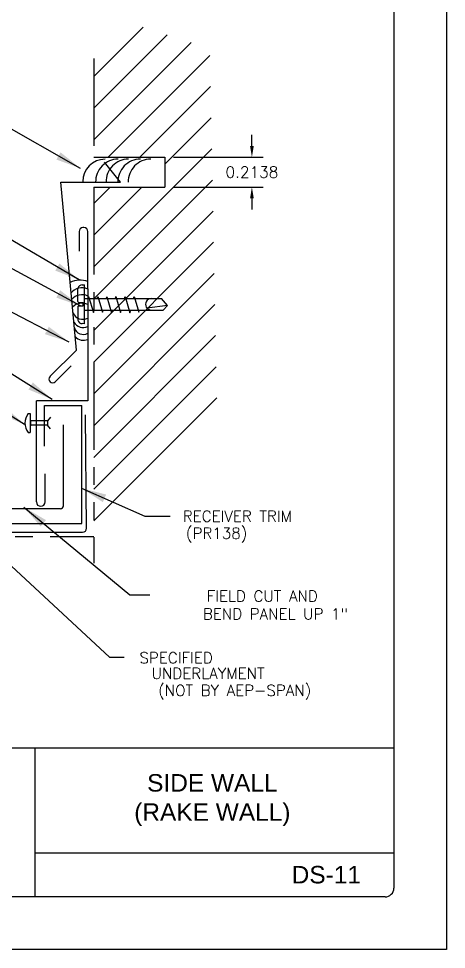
# Model space of a CAD drawing. Extents: x 100.6 to 109.1, y -26.2 to -15.2.
# Drawn here: x 106.05 to 109.1, y -26.16 to -19.51 of the extents above; entities that cross this region are included whole.
import ezdxf
from ezdxf.enums import TextEntityAlignment as Align

# ---------------------------------------------------------------- set-up
doc = ezdxf.new("R2010")
doc.units = 0
doc.header["$LTSCALE"] = 0.5
doc.header["$MEASUREMENT"] = 0
doc.linetypes.add('PHANTOM', pattern=[2.5, 1.25, -0.25, 0.25, -0.25, 0.25, -0.25])
doc.layers.get('Defpoints').update_dxf_attribs({"linetype": 'CONTINUOUS'})
for name, color, linetype in [('13-TEXT', 7, 'CONTINUOUS'), ('BORDER', 9, 'CONTINUOUS'), ('DIM', 4, 'CONTINUOUS'), ('DWG', 2, 'CONTINUOUS')]:
    doc.layers.add(name, color=color, linetype=linetype)
doc.styles.add('ROMAND', font='romand.shx')
doc.styles.get("Standard").update_dxf_attribs({"font": 'romans.shx'})
doc.dimstyles.get("Standard").update_dxf_attribs({"dimtxt": 0.18, "dimasz": 0.18, "dimexe": 0.18, "dimexo": 0.0625, "dimgap": 0.09, "dimtad": 0, "dimtih": 1, "dimtoh": 1, "dimdec": 4, "dimzin": 0, "dimdsep": 46, "dimtxsty": 'STANDARD', "dimcen": 0.09, "dimadec": 0, "dimazin": 0, "dimtfac": 1, "dimtdec": 4, "dimtofl": 0, "dimtmove": 0, "dimatfit": 3, "dimfxl": 1, "dimtolj": 1, "dimtzin": 0, "dimarcsym": 0})

# ---------------------------------------------------------------- blocks, each defined once
blk = doc.blocks.new('*D0')
at = {"layer": '13-TEXT', "lineweight": -2}
for p, q in [((107.7123, -20.4189), (107.7123, -20.3389)), ((107.153, -20.4989), (107.7923, -20.4989)), ((107.153, -20.7126), (107.7923, -20.7126)), ((107.7123, -20.7926), (107.7123, -20.8726))]:
    blk.add_line(p, q, dxfattribs=at)
at = {"layer": '13-TEXT'}
for points in [[(107.699, -20.4189), (107.7257, -20.4189), (107.7123, -20.4989)], [(107.7257, -20.7926), (107.699, -20.7926), (107.7123, -20.7126)]]:
    blk.add_solid(points, dxfattribs=at)
at = {"layer": 'Defpoints', "color": 0}
for p in [(107.0905, -20.4989), (107.0905, -20.7126), (107.7123, -20.7126)]:
    blk.add_point(p, dxfattribs=at)
at = {"layer": '13-TEXT', "insert": (107.7123, -20.6058), "char_height": 0.08, "attachment_point": 5}
blk.add_mtext('\\A1;0.2138', dxfattribs=at)

msp = doc.modelspace()

# ---------------------------------------------------------------- linework, layer by layer
at = {"layer": 'BORDER'}
for p, q in [((109.10071, -15.1555), (109.10071, -26.1555)), ((108.72571, -15.593), (108.72571, -25.718)), ((108.72571, -24.718), (101.16321, -24.718)), ((106.16321, -24.718), (106.16321, -25.7805)), ((108.72571, -25.468), (106.16321, -25.468)), ((108.66321, -25.7805), (101.22571, -25.7805)), ((109.10071, -26.1555), (100.60071, -26.1555))]:
    msp.add_line(p, q, dxfattribs=at)
msp.add_arc((108.66321, -25.718), 0.0625, 270, 0, dxfattribs=at)
at = {"layer": 'DWG', "color": 46}
for p, q in [((106.58284, -19.92246), (106.93489, -19.57041)), ((106.58284, -20.14917), (107.10631, -19.62571)), ((106.58284, -20.37589), (107.27772, -19.681)), ((106.68657, -20.49888), (107.41213, -19.77332)), ((106.91328, -20.49888), (107.41666, -19.9955)), ((107.09049, -20.54838), (107.42119, -20.21768)), ((106.58284, -21.28275), (107.42573, -20.43986)), ((106.58284, -21.50947), (107.43026, -20.66205)), ((106.58284, -21.05604), (106.92625, -20.71263)), ((106.58284, -20.82932), (106.69953, -20.71263)), ((106.58284, -21.73619), (107.4348, -20.88423)), ((106.58284, -21.9629), (107.43933, -21.10641)), ((106.58284, -22.18962), (107.44387, -21.32859)), ((106.47034, -21.52943), (106.47034, -21.43486)), ((106.50124, -21.41085), (106.51693, -21.41085)), ((106.51693, -21.68794), (106.51693, -21.41085)), ((106.51955, -21.50865), (106.51693, -21.50865)), ((106.51955, -21.50865), (107.06727, -21.50865)), ((106.54295, -21.50865), (106.54688, -21.49361)), ((106.54688, -21.49361), (106.58052, -21.60705)), ((106.60758, -21.50872), (106.61171, -21.49291)), ((106.61171, -21.49291), (106.64535, -21.60635)), ((106.67324, -21.50865), (106.67655, -21.49602)), ((106.67655, -21.49602), (106.71018, -21.60945)), ((106.7378, -21.50865), (106.74138, -21.49496)), ((106.74138, -21.49496), (106.77502, -21.60839)), ((106.80375, -21.50865), (106.80761, -21.49387)), ((106.80761, -21.49387), (106.84193, -21.6096)), ((106.86808, -21.50952), (106.87244, -21.49281)), ((106.87244, -21.49281), (106.90608, -21.60625)), ((107.10953, -21.55807), (107.06727, -21.50865)), ((106.46983, -21.56916), (106.46983, -21.66373)), ((106.47771, -21.56148), (106.50883, -21.56148)), ((106.47802, -21.53731), (106.50883, -21.53731)), ((106.50883, -21.56148), (106.50883, -21.53731)), ((106.51859, -21.59019), (106.51693, -21.59019)), ((106.51859, -21.59019), (107.07822, -21.59019)), ((106.5818, -21.60703), (106.5862, -21.59019)), ((106.58284, -22.41633), (107.4484, -21.55077)), ((106.64535, -21.60635), (106.64957, -21.59019)), ((106.71018, -21.60945), (106.71522, -21.59019)), ((106.77502, -21.60839), (106.77977, -21.59019)), ((106.84193, -21.6096), (106.847, -21.59019)), ((106.90608, -21.60625), (106.9084, -21.59056)), ((107.10953, -21.55807), (106.96444, -21.57796)), ((107.07822, -21.59019), (107.10953, -21.55807)), ((106.51693, -21.68794), (106.50072, -21.68774)), ((106.58284, -22.64305), (107.45293, -21.77296)), ((106.58284, -22.86977), (107.45747, -21.99514)), ((106.58284, -23.09648), (107.462, -22.21732)), ((106.11545, -22.32995), (106.12904, -22.32995)), ((106.12904, -22.32995), (106.12904, -22.46516)), ((106.13372, -22.37834), (106.12907, -22.37834)), ((106.13372, -22.41628), (106.13372, -22.37834)), ((106.25229, -22.38106), (106.13372, -22.38106)), ((106.27409, -22.3559), (106.25229, -22.38106)), ((106.25229, -22.38106), (106.25229, -22.4131)), ((106.53155, -23.14855), (106.52492, -22.33838)), ((106.12907, -22.41628), (106.13372, -22.41628)), ((106.25229, -22.4131), (106.13372, -22.4131)), ((106.27409, -22.43826), (106.25229, -22.4131)), ((106.11545, -22.46516), (106.12904, -22.46516)), ((102.52844, -23.17705), (106.50305, -23.17705))]:
    msp.add_line(p, q, dxfattribs=at)
at = {"layer": 'DWG', "linetype": 'PHANTOM'}
for p, q in [((106.58284, -19.79386), (106.58284, -20.49888)), ((106.58284, -20.49888), (107.09049, -20.49888)), ((107.09049, -20.49888), (107.09049, -20.71263)), ((106.58284, -20.71263), (107.09049, -20.71263)), ((106.58284, -20.71263), (106.58284, -23.39668)), ((102.52293, -23.20732), (106.58284, -23.20732))]:
    msp.add_line(p, q, dxfattribs=at)
at = {"layer": 'DWG'}
for p, q in [((106.77517, -20.67775), (106.659, -20.53443)), ((106.45987, -21.87613), (106.34767, -20.67775)), ((106.34767, -20.67775), (106.77517, -20.67775)), ((106.47861, -21.02983), (106.47861, -21.16927)), ((106.51337, -21.00204), (106.5064, -21.00204)), ((106.54116, -21.43901), (106.54116, -21.02983)), ((106.54116, -21.43901), (106.54116, -22.23902)), ((106.27094, -22.06506), (106.45987, -21.87613)), ((106.42209, -21.98949), (106.30873, -22.10285)), ((106.1735, -22.96034), (106.1735, -22.23902)), ((106.54116, -22.23902), (106.1735, -22.23902)), ((106.23049, -22.27231), (106.49783, -22.27231)), ((106.23049, -22.56342), (106.23049, -22.27231)), ((106.49783, -23.11509), (106.49783, -22.27231)), ((106.36694, -22.98793), (106.36694, -22.41017)), ((106.23635, -22.96034), (106.23635, -22.75922)), ((106.34524, -23.00963), (104.4732, -23.00963)), ((104.86831, -23.11509), (106.49783, -23.11509))]:
    msp.add_line(p, q, dxfattribs=at)
at = {"layer": 'DWG', "color": 46}
for centre, radius, start, end in [((106.66486, -20.67385), 0.16031, 90, 180), ((106.75716, -20.67385), 0.16031, 90, 181.396704), ((106.831, -20.67385), 0.16031, 90, 181.396704), ((106.91591, -20.67385), 0.16031, 90, 181.396704), ((106.98975, -20.67385), 0.16031, 90, 181.396704), ((106.48524, -21.51796), 0.14169, 66.753419, 119.799657), ((106.49938, -21.53181), 0.10033, 65.38787, 142.63432), ((106.50166, -21.44327), 0.03242, 90.739658, 164.96659), ((106.49938, -21.58202), 0.10033, 65.38787, 137.054664), ((106.47813, -21.52953), 0.00778, 179.260342, 269.260342), ((106.99358, -21.54941), 0.04079, 87.727108, 270.925097), ((106.49938, -21.64228), 0.10033, 65.38787, 132.889014), ((106.47761, -21.56926), 0.00778, 89.260342, 179.260342), ((106.50686, -21.57745), 0.07931, 205.13751, 295.631928), ((106.50114, -21.65532), 0.03242, 195.03341, 269.260342), ((106.50711, -21.63894), 0.0761, 210.02456, 296.581073), ((106.50798, -21.69908), 0.06546, 195.678878, 300.457341), ((106.51004, -21.72956), 0.0772, 219.858154, 293.772381), ((106.1995, -22.39756), 0.10786, 141.188076, 218.811924), ((106.50305, -23.14855), 0.0285, 270, 0)]:
    msp.add_arc(centre, radius, start, end, dxfattribs=at)
at = {"layer": 'DWG'}
for centre, radius, start, end in [((106.5064, -21.02983), 0.02779, 90, 180), ((106.51337, -21.02983), 0.02779, 360, 90), ((106.28984, -22.08396), 0.02672, 135, 315), ((106.20493, -22.96034), 0.03142, 180, 0), ((106.34524, -22.98793), 0.0217, 270, 0)]:
    msp.add_arc(centre, radius, start, end, dxfattribs=at)

# ---------------------------------------------------------------- texts
at = {"layer": 'BORDER', "char_height": 0.125, "attachment_point": 5, "style": 'ROMAND'}
for s, insert, width in [('\\pxt11;{\\fArial|b0|i0|c0|p34;SIDE WALL\\P(RAKE WALL)}', (107.42991, -25.08936), 2.5014685), ('\\pxt11;{\\fArial|b0|i0|c0|p34;DS-11}', (108.24364, -25.6229), 0.6095508)]:
    msp.add_mtext(s, dxfattribs=dict(at, insert=insert, width=width))
at = {"layer": 'DIM'}
for s, p in [('FIELD CUT AND  ', (108.2908, -23.63278)), ('BEND PANEL UP 1"', (108.39845, -23.75973)), ('UNDERLAYMENT', (107.80293, -24.18476)), ('(NOT BY AEP-SPAN)', (108.1363, -24.3063))]:
    msp.add_text(s, height=0.07875, dxfattribs=at).set_placement(p, align=Align.MIDDLE_RIGHT)
msp.add_text('SPECIFIED', height=0.07875, dxfattribs=at).set_placement((106.90978, -24.11293))
at = {"layer": 'DIM', "char_height": 0.07875}
for s, insert, attachment_point in [('RECEIVER TRIM', (107.21898, -23.06281), 4), ('(PR138)', (107.67991, -23.19702), 6)]:
    msp.add_mtext(s, dxfattribs=dict(at, insert=insert, attachment_point=attachment_point))

# ---------------------------------------------------------------- dimensions: what is measured, and where the dimension line sits
at = {"layer": '13-TEXT'}
dim = msp.add_aligned_dim(p1=(107.0904942442, -20.4988770809), p2=(107.0904942442, -20.7126270809), distance=0.6218452105, dimstyle='STANDARD', override={"dimtxt": 0.08, "dimasz": 0.08, "dimexe": 0.08, "dimgap": 0.03, "dimlfac": 1, "dimzin": 3, "dimcen": 0.08, "dimclrd": 256, "dimclre": 256, "dimclrt": 256, "dimtmove": 2, "dimtzin": 3}, dxfattribs=at)
dim.commit()
dim.dimension.update_dxf_attribs({"geometry": '*D0', "text_midpoint": (107.7123394547, -20.6057520809)})

# ---------------------------------------------------------------- leaders
at = {"layer": 'DIM', "color": 5}
for points in [[(106.48822, -20.57895), (104.62163, -19.52076), (104.41589, -19.52076)], [(106.47861, -21.37477), (104.04705, -19.94471), (103.86847, -19.94471)], [(106.48822, -21.56148), (104.05199, -20.24131), (103.86847, -20.24131)], [(106.40843, -21.81937), (104.03807, -20.58823), (103.86847, -20.58823)], [(106.08448, -22.99832), (106.83974, -23.62294), (106.98298, -23.62294)], [(105.73283, -23.17699), (106.69504, -24.07013), (106.80102, -24.07013)]]:
    msp.add_leader(points, dimstyle='STANDARD', dxfattribs=at)
at = {"layer": 'DIM', "color": 5, "annotation_type": 0, "has_hookline": 1}
for points, hookline_direction in [([(106.28542, -22.22812), (104.08562, -20.85352), (103.90562, -20.85352)], 1), ([(106.08939, -22.40656), (104.39296, -21.35169), (104.21296, -21.35169)], 1), ([(106.49534, -22.86226), (106.94898, -23.06281), (107.12898, -23.06281)], 0)]:
    msp.add_leader(points, dimstyle='STANDARD', dxfattribs=dict(at, hookline_direction=hookline_direction))

doc.saveas('drawing.dxf')
